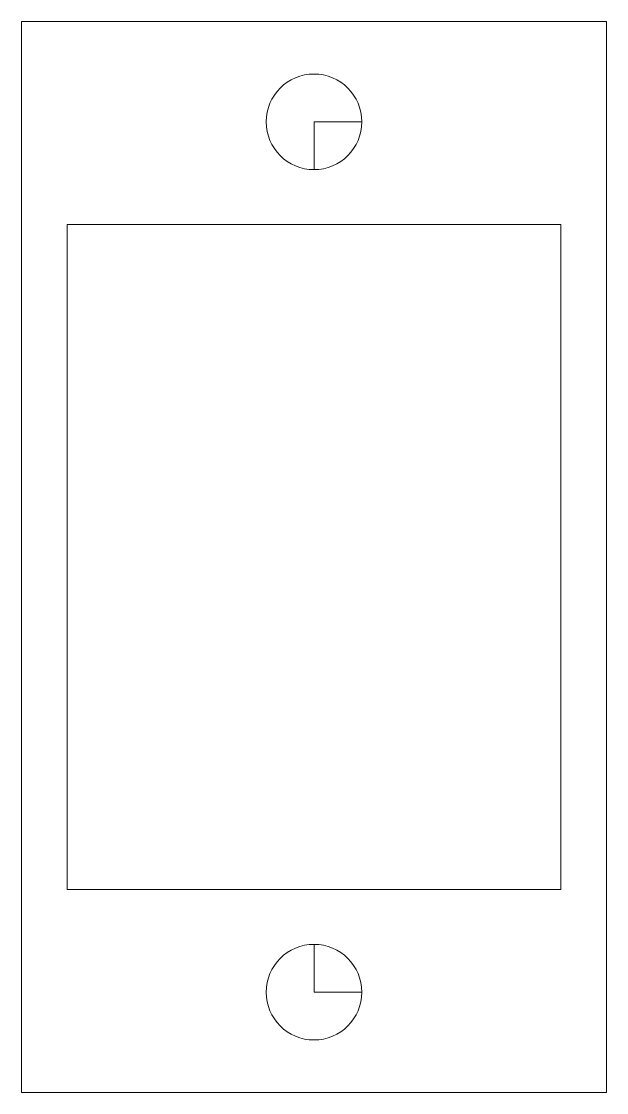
# Model space of a CAD drawing. Header units: inches. Extents: x -0.06 to 0.71, y -0.27 to 1.13.
import ezdxf

# ---------------------------------------------------------------- set-up
doc = ezdxf.new("R2010")
doc.units = ezdxf.units.IN
doc.layers.get('0').update_dxf_attribs({"linetype": 'CONTINUOUS', "lineweight": 0})

msp = doc.modelspace()

# ---------------------------------------------------------------- linework, layer by layer
for p, q in [((-0.06, 1.1345), (-0.06, -0.2655)), ((0, 1.1345), (-0.06, 1.1345)), ((0, 1.1345), (0.645, 1.1345)), ((0.705, 1.1345), (0.645, 1.1345)), ((0.705, -0.2655), (0.705, 1.1345)), ((0.705, 1.1345), (0.705, 1.1345)), ((0.705, 1.1345), (0.705, 1.1345)), ((0.3225, 0.94075), (0.3225, 1.00325)), ((0.3225, 1.00325), (0.385, 1.00325)), ((0, 0), (0, 0.869)), ((0, 0.869), (0.645, 0.869)), ((0.645, 0), (0.645, 0.869)), ((0, 0), (0.645, 0)), ((0.645, 0), (0, 0)), ((0.3225, -0.07175), (0.3225, -0.13425)), ((0.3225, -0.13425), (0.385, -0.13425)), ((-0.06, -0.2655), (0, -0.2655)), ((0, -0.2655), (0.645, -0.2655)), ((0.705, -0.2655), (0.645, -0.2655))]:
    msp.add_line(p, q)
for centre in [(0.3225, 1.00325), (0.3225, -0.13425)]:
    msp.add_circle(centre, 0.0625)

doc.saveas('drawing.dxf')
